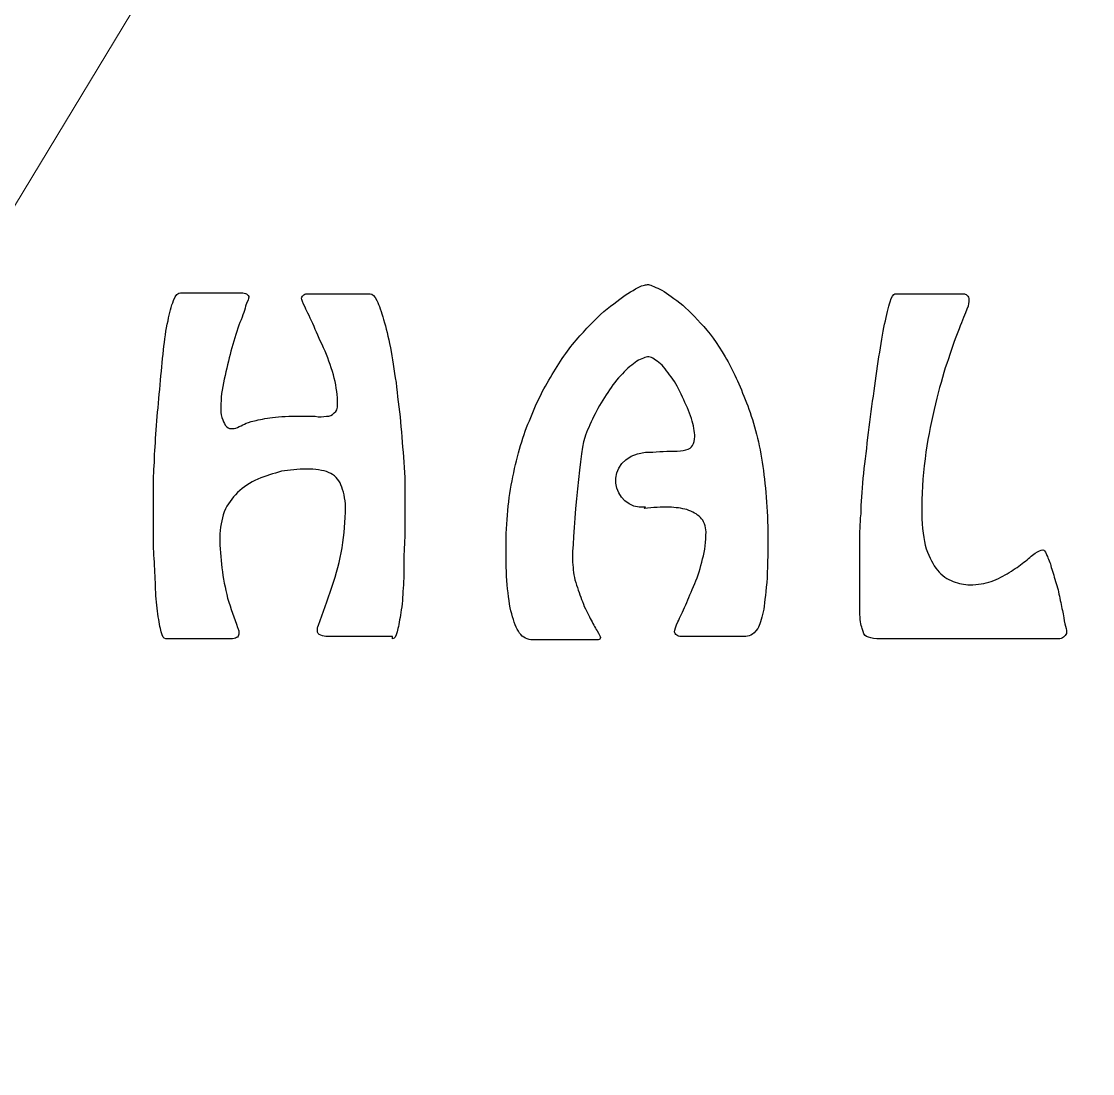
# Model space of a CAD drawing. Header units: centimetres. Extents: x -13.7 to 12.4, y -11.7 to 14.3.
# Drawn here: x 4.078 to 6.5, y -7.775 to -5.396 of the extents above; entities that cross this region are included whole.
import ezdxf

# ---------------------------------------------------------------- set-up
doc = ezdxf.new("R2010")
doc.units = ezdxf.units.CM
doc.header["$MEASUREMENT"] = 0
doc.layers.add('Layer 1', color=7, linetype='Continuous')

msp = doc.modelspace()

# ---------------------------------------------------------------- linework, layer by layer
at = {"layer": 'Layer 1', "color": 250, "lineweight": 18}
msp.add_open_spline([(11.97356, -11.70686), (11.97356, -11.70686), (11.97356, -10.05078), (11.97356, -10.05078), (11.97356, -10.05078), (11.97356, -10.05078), (11.76528, -10.05078), (11.76528, -10.05078), (11.76528, -10.05078), (11.76528, -10.05078), (11.89228, -8.19404), (11.89228, -8.19404), (11.89228, -8.19404), (11.89228, -8.19404), (11.74242, -8.19404), (11.74242, -8.19404), (11.74242, -8.19404), (11.78814, -8.16102), (11.81862, -8.1026), (11.81862, -8.0391), (11.81862, -8.0391), (11.81862, -7.9756), (11.79068, -7.92226), (11.7475, -7.8867), (11.7475, -7.8867), (11.7475, -7.8867), (12.23772, -7.89178), (12.23772, -7.89178), (12.23772, -7.89178), (12.23772, -7.89178), (12.41298, -7.15772), (12.41298, -7.15772), (12.41298, -7.15772), (12.41298, -7.15772), (12.39774, -6.51764), (12.39774, -6.51764), (12.39774, -6.51764), (12.39774, -6.51764), (10.83818, -4.63042), (10.83818, -4.63042), (10.83818, -4.63042), (10.83818, -4.63042), (10.83818, -2.90576), (10.83818, -2.90576), (10.83818, -2.90576), (10.83818, -2.90576), (11.38174, -2.90576), (11.38174, -2.90576), (11.38174, -2.90576), (11.38174, -2.90576), (10.41908, -0.25908), (10.41908, -0.25908), (10.41908, -0.25908), (10.41908, -0.08382), (10.41908, 0.09144), (10.41908, 0.26416), (10.41908, 0.26416), (10.41908, 0.38608), (10.33018, 0.48514), (10.22096, 0.48514), (10.22096, 0.48514), (10.13968, 0.48514), (10.06856, 0.42926), (10.03808, 0.35052), (10.03808, 0.35052), (10.0076, 0.42926), (9.93648, 0.48514), (9.8552, 0.48514), (9.8552, 0.48514), (9.77138, 0.48514), (9.70026, 0.42926), (9.67232, 0.34798), (9.67232, 0.34798), (9.64184, 0.42926), (9.57072, 0.48514), (9.48944, 0.48514), (9.48944, 0.48514), (9.40816, 0.48514), (9.33704, 0.42926), (9.30656, 0.35052), (9.30656, 0.35052), (9.27608, 0.42926), (9.20496, 0.48514), (9.12368, 0.48514), (9.12368, 0.48514), (9.0424, 0.48514), (8.97128, 0.42926), (8.9408, 0.35052), (8.9408, 0.35052), (8.91032, 0.42926), (8.8392, 0.48514), (8.75792, 0.48514), (8.75792, 0.48514), (8.6741, 0.48514), (8.60298, 0.42926), (8.57504, 0.34798), (8.57504, 0.34798), (8.54456, 0.42926), (8.47344, 0.48514), (8.39216, 0.48514), (8.39216, 0.48514), (8.31088, 0.48514), (8.23976, 0.42926), (8.20928, 0.35052), (8.20928, 0.35052), (8.1788, 0.42926), (8.10768, 0.48514), (8.0264, 0.48514), (8.0264, 0.48514), (7.94512, 0.48514), (7.874, 0.42926), (7.84352, 0.35052), (7.84352, 0.35052), (7.81304, 0.42926), (7.74192, 0.48514), (7.66064, 0.48514), (7.66064, 0.48514), (7.57682, 0.48514), (7.5057, 0.42926), (7.47776, 0.34798), (7.47776, 0.34798), (7.44728, 0.42926), (7.37616, 0.48514), (7.29488, 0.48514), (7.29488, 0.48514), (7.2136, 0.48514), (7.14248, 0.42926), (7.112, 0.35052), (7.112, 0.35052), (7.08152, 0.42926), (7.0104, 0.48514), (6.92912, 0.48514), (6.92912, 0.48514), (6.84784, 0.48514), (6.77672, 0.42926), (6.74624, 0.35052), (6.74624, 0.35052), (6.71576, 0.42926), (6.64464, 0.48514), (6.56336, 0.48514), (6.56336, 0.48514), (6.47954, 0.48514), (6.40842, 0.42926), (6.38048, 0.34798), (6.38048, 0.34798), (6.35, 0.42926), (6.27888, 0.48514), (6.1976, 0.48514), (6.1976, 0.48514), (6.11632, 0.48514), (6.0452, 0.42926), (6.01472, 0.35052), (6.01472, 0.35052), (5.98424, 0.42926), (5.91312, 0.48514), (5.83184, 0.48514), (5.83184, 0.48514), (5.75056, 0.48514), (5.67944, 0.42926), (5.64896, 0.35052), (5.64896, 0.35052), (5.61848, 0.42926), (5.54736, 0.48514), (5.46608, 0.48514), (5.46608, 0.48514), (5.35686, 0.48514), (5.26796, 0.38608), (5.26796, 0.26416), (5.26796, 0.26416), (5.26796, 0.0889), (5.27304, -0.08382), (5.27304, -0.25908), (5.27304, -0.25908), (5.27304, -0.25908), (4.18592, -2.90576), (4.18592, -2.90576), (4.18592, -2.90576), (4.18592, -2.90576), (4.77774, -2.90576), (4.77774, -2.90576), (4.77774, -2.90576), (4.77774, -2.90576), (4.77774, -4.63042), (4.77774, -4.63042), (4.77774, -4.63042), (4.77774, -4.63042), (3.66776, -6.4643), (3.66776, -6.4643), (3.66776, -6.4643), (3.66776, -6.4643), (1.63322, -4.42214), (1.63322, -4.42214), (1.63322, -4.42214), (1.63322, -4.42214), (1.63322, -1.4605), (1.63322, -1.4605), (1.63322, -1.4605), (1.63322, -1.4605), (1.91516, -1.45796), (1.91516, -1.45796), (1.91516, -1.45796), (1.91516, -1.45796), (-0.65532, 0.91694), (-0.65532, 0.91694), (-0.65532, 0.91694), (-0.65532, 0.91694), (-3.2512, -1.48844), (-3.2512, -1.48844), (-3.2512, -1.48844), (-3.2512, -1.48844), (-2.96926, -1.4859), (-2.96926, -1.4859), (-2.96926, -1.4859), (-2.96926, -1.4859), (-2.98704, -4.42214), (-2.98704, -4.42214), (-2.98704, -4.42214), (-2.98704, -4.42214), (-5.00126, -6.4643), (-5.00126, -6.4643), (-5.00126, -6.4643), (-5.00126, -6.4643), (-5.24002, -3.53314), (-5.24002, -3.53314), (-5.24002, -3.53314), (-5.24002, -3.53314), (-6.21538, -2.4892), (-6.21538, -2.4892), (-6.21538, -2.4892), (-6.21538, -2.4892), (-6.21538, -1.16078), (-6.21538, -1.16078), (-6.21538, -1.16078), (-6.21538, -1.16078), (-6.08076, -1.16078), (-6.08076, -1.16078), (-6.08076, -1.16078), (-6.08076, -1.16078), (-6.08076, -0.74676), (-6.08076, -0.74676), (-6.08076, -0.74676), (-6.08076, -0.74676), (-6.21538, -0.74676), (-6.21538, -0.74676), (-6.21538, -0.74676), (-6.21538, -0.74676), (-6.21538, -0.51816), (-6.21538, -0.51816), (-6.21538, -0.51816), (-6.21538, -0.51816), (-7.39394, -0.51816), (-7.39394, -0.51816), (-7.39394, -0.51816), (-7.39394, -0.51816), (-7.39394, -0.74676), (-7.39394, -0.74676), (-7.39394, -0.74676), (-7.39394, -0.74676), (-7.56666, -0.74676), (-7.56666, -0.74676), (-7.56666, -0.74676), (-7.56666, -0.74676), (-7.56666, -1.04394), (-7.56666, -1.04394), (-7.56666, -1.04394), (-7.56666, -1.04394), (-8.51662, -0.02794), (-8.51662, -0.02794), (-8.51662, -0.02794), (-8.51662, -0.02794), (-8.509, 0.57912), (-8.509, 0.57912), (-8.509, 0.57912), (-8.509, 0.57912), (-10.26668, 0.57912), (-10.26668, 0.57912), (-10.26668, 0.57912), (-10.26668, 0.57912), (-10.2616, -0.0254), (-10.2616, -0.0254), (-10.2616, -0.0254), (-10.2616, -0.0254), (-13.50264, -3.58902), (-13.50264, -3.58902), (-13.50264, -3.58902), (-13.50264, -3.58902), (-13.72108, -6.97484), (-13.72108, -6.97484), (-13.72108, -6.97484), (-13.72108, -6.97484), (-13.53312, -11.69924), (-13.53312, -11.69924), (-13.53312, -11.69924), (-5.02666, -11.69924), (3.46202, -11.7094), (11.96594, -11.7094), (11.96594, -11.7094), (11.96594, -11.7094), (11.97356, -11.70686), (11.97356, -11.70686)], degree=3, knots=[0, 0, 0, 0, 0.0131579, 0.0131579, 0.0131579, 0.0131579, 0.0263158, 0.0263158, 0.0263158, 0.0263158, 0.0394737, 0.0394737, 0.0394737, 0.0394737, 0.0526316, 0.0526316, 0.0526316, 0.0526316, 0.0657895, 0.0657895, 0.0657895, 0.0657895, 0.0789474, 0.0789474, 0.0789474, 0.0789474, 0.0921053, 0.0921053, 0.0921053, 0.0921053, 0.1052632, 0.1052632, 0.1052632, 0.1052632, 0.1184211, 0.1184211, 0.1184211, 0.1184211, 0.1315789, 0.1315789, 0.1315789, 0.1315789, 0.1447368, 0.1447368, 0.1447368, 0.1447368, 0.1578947, 0.1578947, 0.1578947, 0.1578947, 0.1710526, 0.1710526, 0.1710526, 0.1710526, 0.1842105, 0.1842105, 0.1842105, 0.1842105, 0.1973684, 0.1973684, 0.1973684, 0.1973684, 0.2105263, 0.2105263, 0.2105263, 0.2105263, 0.2236842, 0.2236842, 0.2236842, 0.2236842, 0.2368421, 0.2368421, 0.2368421, 0.2368421, 0.25, 0.25, 0.25, 0.25, 0.2631579, 0.2631579, 0.2631579, 0.2631579, 0.2763158, 0.2763158, 0.2763158, 0.2763158, 0.2894737, 0.2894737, 0.2894737, 0.2894737, 0.3026316, 0.3026316, 0.3026316, 0.3026316, 0.3157895, 0.3157895, 0.3157895, 0.3157895, 0.3289474, 0.3289474, 0.3289474, 0.3289474, 0.3421053, 0.3421053, 0.3421053, 0.3421053, 0.3552632, 0.3552632, 0.3552632, 0.3552632, 0.3684211, 0.3684211, 0.3684211, 0.3684211, 0.3815789, 0.3815789, 0.3815789, 0.3815789, 0.3947368, 0.3947368, 0.3947368, 0.3947368, 0.4078947, 0.4078947, 0.4078947, 0.4078947, 0.4210526, 0.4210526, 0.4210526, 0.4210526, 0.4342105, 0.4342105, 0.4342105, 0.4342105, 0.4473684, 0.4473684, 0.4473684, 0.4473684, 0.4605263, 0.4605263, 0.4605263, 0.4605263, 0.4736842, 0.4736842, 0.4736842, 0.4736842, 0.4868421, 0.4868421, 0.4868421, 0.4868421, 0.5, 0.5, 0.5, 0.5, 0.5131579, 0.5131579, 0.5131579, 0.5131579, 0.5263158, 0.5263158, 0.5263158, 0.5263158, 0.5394737, 0.5394737, 0.5394737, 0.5394737, 0.5526316, 0.5526316, 0.5526316, 0.5526316, 0.5657895, 0.5657895, 0.5657895, 0.5657895, 0.5789474, 0.5789474, 0.5789474, 0.5789474, 0.5921053, 0.5921053, 0.5921053, 0.5921053, 0.6052632, 0.6052632, 0.6052632, 0.6052632, 0.6184211, 0.6184211, 0.6184211, 0.6184211, 0.6315789, 0.6315789, 0.6315789, 0.6315789, 0.6447368, 0.6447368, 0.6447368, 0.6447368, 0.6578947, 0.6578947, 0.6578947, 0.6578947, 0.6710526, 0.6710526, 0.6710526, 0.6710526, 0.6842105, 0.6842105, 0.6842105, 0.6842105, 0.6973684, 0.6973684, 0.6973684, 0.6973684, 0.7105263, 0.7105263, 0.7105263, 0.7105263, 0.7236842, 0.7236842, 0.7236842, 0.7236842, 0.7368421, 0.7368421, 0.7368421, 0.7368421, 0.75, 0.75, 0.75, 0.75, 0.7631579, 0.7631579, 0.7631579, 0.7631579, 0.7763158, 0.7763158, 0.7763158, 0.7763158, 0.7894737, 0.7894737, 0.7894737, 0.7894737, 0.8026316, 0.8026316, 0.8026316, 0.8026316, 0.8157895, 0.8157895, 0.8157895, 0.8157895, 0.8289474, 0.8289474, 0.8289474, 0.8289474, 0.8421053, 0.8421053, 0.8421053, 0.8421053, 0.8552632, 0.8552632, 0.8552632, 0.8552632, 0.8684211, 0.8684211, 0.8684211, 0.8684211, 0.8815789, 0.8815789, 0.8815789, 0.8815789, 0.8947368, 0.8947368, 0.8947368, 0.8947368, 0.9078947, 0.9078947, 0.9078947, 0.9078947, 0.9210526, 0.9210526, 0.9210526, 0.9210526, 0.9342105, 0.9342105, 0.9342105, 0.9342105, 0.9473684, 0.9473684, 0.9473684, 0.9473684, 0.9605263, 0.9605263, 0.9605263, 0.9605263, 0.9736842, 0.9736842, 0.9736842, 0.9736842, 1, 1, 1, 1], dxfattribs=at)
at = {"layer": 'Layer 1', "color": 7}
for points, knots in [([(5.4864, -6.49732), (5.50672, -6.49478), (5.5245, -6.49478), (5.54228, -6.49478), (5.54228, -6.49478), (5.55752, -6.49478), (5.57022, -6.49732), (5.58292, -6.49986), (5.58292, -6.49986), (5.59562, -6.50494), (5.60578, -6.51002), (5.6134, -6.51764), (5.6134, -6.51764), (5.62102, -6.52526), (5.6261, -6.53796), (5.6261, -6.55066), (5.6261, -6.55066), (5.6261, -6.57098), (5.62356, -6.59384), (5.61848, -6.61162), (5.61848, -6.61162), (5.6134, -6.63194), (5.60832, -6.64972), (5.6007, -6.6675), (5.6007, -6.6675), (5.59308, -6.68528), (5.58546, -6.70052), (5.58038, -6.71576), (5.58038, -6.71576), (5.57276, -6.731), (5.56768, -6.7437), (5.5626, -6.75386), (5.5626, -6.75386), (5.55752, -6.76402), (5.55498, -6.77164), (5.55498, -6.77672), (5.55498, -6.77672), (5.55498, -6.77926), (5.55752, -6.7818), (5.56006, -6.78434), (5.56006, -6.78434), (5.5626, -6.78688), (5.56514, -6.78688), (5.57022, -6.78688), (5.57022, -6.78688), (5.5753, -6.78688), (5.57784, -6.78688), (5.58292, -6.78688), (5.58292, -6.78688), (5.58546, -6.78688), (5.59054, -6.78688), (5.59308, -6.78688), (5.59308, -6.78688), (5.59308, -6.78688), (5.69722, -6.78688), (5.69722, -6.78688), (5.69722, -6.78688), (5.7023, -6.78688), (5.70738, -6.78688), (5.71246, -6.78688), (5.71246, -6.78688), (5.71754, -6.78688), (5.72262, -6.78688), (5.7277, -6.78434), (5.7277, -6.78434), (5.73278, -6.7818), (5.73786, -6.77672), (5.74294, -6.7691), (5.74294, -6.7691), (5.74802, -6.76148), (5.75056, -6.74878), (5.75564, -6.731), (5.75564, -6.731), (5.75818, -6.71576), (5.76072, -6.6929), (5.76326, -6.66496), (5.76326, -6.66496), (5.7658, -6.63702), (5.7658, -6.60146), (5.7658, -6.56082), (5.7658, -6.56082), (5.7658, -6.49986), (5.76072, -6.44144), (5.7531, -6.39318), (5.7531, -6.39318), (5.74548, -6.34238), (5.73278, -6.29666), (5.71754, -6.25856), (5.71754, -6.25856), (5.7023, -6.21792), (5.68706, -6.1849), (5.66928, -6.15442), (5.66928, -6.15442), (5.6515, -6.12394), (5.63372, -6.09854), (5.6134, -6.07822), (5.6134, -6.07822), (5.59562, -6.0579), (5.57784, -6.04012), (5.56006, -6.02742), (5.56006, -6.02742), (5.54228, -6.01472), (5.52958, -6.00456), (5.51688, -5.99948), (5.51688, -5.99948), (5.50418, -5.9944), (5.49656, -5.98932), (5.49148, -5.99186), (5.49148, -5.99186), (5.4864, -5.99186), (5.47624, -5.9944), (5.461, -6.00456), (5.461, -6.00456), (5.44576, -6.01218), (5.43052, -6.02488), (5.4102, -6.04012), (5.4102, -6.04012), (5.38988, -6.05536), (5.36956, -6.07568), (5.34924, -6.09854), (5.34924, -6.09854), (5.32638, -6.1214), (5.30606, -6.14934), (5.28574, -6.18236), (5.28574, -6.18236), (5.26542, -6.21538), (5.2451, -6.25094), (5.22986, -6.29158), (5.22986, -6.29158), (5.21208, -6.33222), (5.19938, -6.3754), (5.18922, -6.4262), (5.18922, -6.4262), (5.17906, -6.47446), (5.17398, -6.5278), (5.17398, -6.58622), (5.17398, -6.58622), (5.17398, -6.6167), (5.17398, -6.64464), (5.17652, -6.67004), (5.17652, -6.67004), (5.17906, -6.69544), (5.1816, -6.7183), (5.18668, -6.73608), (5.18668, -6.73608), (5.19176, -6.75386), (5.19684, -6.7691), (5.20446, -6.77926), (5.20446, -6.77926), (5.21208, -6.78942), (5.22224, -6.7945), (5.23494, -6.7945), (5.23494, -6.7945), (5.23494, -6.7945), (5.36956, -6.7945), (5.36956, -6.7945), (5.36956, -6.7945), (5.37464, -6.7945), (5.37972, -6.7945), (5.38226, -6.7945), (5.38226, -6.7945), (5.3848, -6.7945), (5.38734, -6.79196), (5.38734, -6.78942), (5.38734, -6.78942), (5.38734, -6.78688), (5.3848, -6.7818), (5.37972, -6.77418), (5.37972, -6.77418), (5.37464, -6.76656), (5.36956, -6.7564), (5.36448, -6.74624), (5.36448, -6.74624), (5.3594, -6.73608), (5.35178, -6.72338), (5.3467, -6.70814), (5.3467, -6.70814), (5.34162, -6.69544), (5.33654, -6.6802), (5.33146, -6.66496), (5.33146, -6.66496), (5.32638, -6.64972), (5.32638, -6.63448), (5.32384, -6.61924), (5.32384, -6.61924), (5.32384, -6.57098), (5.33908, -6.37794), (5.35178, -6.3373), (5.35178, -6.3373), (5.35686, -6.32206), (5.36448, -6.30682), (5.3721, -6.28904), (5.3721, -6.28904), (5.37972, -6.2738), (5.38988, -6.25602), (5.40004, -6.24078), (5.40004, -6.24078), (5.4102, -6.22554), (5.42036, -6.2103), (5.43306, -6.1976), (5.43306, -6.1976), (5.44322, -6.1849), (5.45592, -6.17474), (5.46608, -6.16712), (5.46608, -6.16712), (5.47624, -6.1595), (5.4864, -6.15696), (5.49402, -6.15442), (5.49402, -6.15442), (5.50164, -6.15442), (5.50926, -6.1595), (5.51942, -6.16712), (5.51942, -6.16712), (5.52958, -6.17474), (5.5372, -6.18744), (5.54736, -6.20014), (5.54736, -6.20014), (5.55752, -6.21284), (5.56514, -6.22808), (5.57276, -6.24586), (5.57276, -6.24586), (5.58038, -6.2611), (5.588, -6.27888), (5.59308, -6.29412), (5.59308, -6.29412), (5.59816, -6.30936), (5.6007, -6.3246), (5.6007, -6.33476), (5.6007, -6.33476), (5.6007, -6.34238), (5.59816, -6.35), (5.59562, -6.35508), (5.59562, -6.35508), (5.59308, -6.36016), (5.588, -6.3627), (5.58038, -6.36524), (5.58038, -6.36524), (5.57276, -6.36778), (5.56514, -6.36778), (5.55244, -6.36778), (5.55244, -6.36778), (5.53212, -6.36778), (5.5118, -6.37032), (5.48894, -6.37032), (5.48894, -6.37032), (5.38734, -6.38302), (5.41274, -6.5024), (5.48894, -6.49478), (5.48894, -6.49478), (5.48894, -6.49478), (5.4864, -6.49732), (5.4864, -6.49732)], [0, 0, 0, 0, 0.015625, 0.015625, 0.015625, 0.015625, 0.03125, 0.03125, 0.03125, 0.03125, 0.046875, 0.046875, 0.046875, 0.046875, 0.0625, 0.0625, 0.0625, 0.0625, 0.078125, 0.078125, 0.078125, 0.078125, 0.09375, 0.09375, 0.09375, 0.09375, 0.109375, 0.109375, 0.109375, 0.109375, 0.125, 0.125, 0.125, 0.125, 0.140625, 0.140625, 0.140625, 0.140625, 0.15625, 0.15625, 0.15625, 0.15625, 0.171875, 0.171875, 0.171875, 0.171875, 0.1875, 0.1875, 0.1875, 0.1875, 0.203125, 0.203125, 0.203125, 0.203125, 0.21875, 0.21875, 0.21875, 0.21875, 0.234375, 0.234375, 0.234375, 0.234375, 0.25, 0.25, 0.25, 0.25, 0.265625, 0.265625, 0.265625, 0.265625, 0.28125, 0.28125, 0.28125, 0.28125, 0.296875, 0.296875, 0.296875, 0.296875, 0.3125, 0.3125, 0.3125, 0.3125, 0.328125, 0.328125, 0.328125, 0.328125, 0.34375, 0.34375, 0.34375, 0.34375, 0.359375, 0.359375, 0.359375, 0.359375, 0.375, 0.375, 0.375, 0.375, 0.390625, 0.390625, 0.390625, 0.390625, 0.40625, 0.40625, 0.40625, 0.40625, 0.421875, 0.421875, 0.421875, 0.421875, 0.4375, 0.4375, 0.4375, 0.4375, 0.453125, 0.453125, 0.453125, 0.453125, 0.46875, 0.46875, 0.46875, 0.46875, 0.484375, 0.484375, 0.484375, 0.484375, 0.5, 0.5, 0.5, 0.5, 0.515625, 0.515625, 0.515625, 0.515625, 0.53125, 0.53125, 0.53125, 0.53125, 0.546875, 0.546875, 0.546875, 0.546875, 0.5625, 0.5625, 0.5625, 0.5625, 0.578125, 0.578125, 0.578125, 0.578125, 0.59375, 0.59375, 0.59375, 0.59375, 0.609375, 0.609375, 0.609375, 0.609375, 0.625, 0.625, 0.625, 0.625, 0.640625, 0.640625, 0.640625, 0.640625, 0.65625, 0.65625, 0.65625, 0.65625, 0.671875, 0.671875, 0.671875, 0.671875, 0.6875, 0.6875, 0.6875, 0.6875, 0.703125, 0.703125, 0.703125, 0.703125, 0.71875, 0.71875, 0.71875, 0.71875, 0.734375, 0.734375, 0.734375, 0.734375, 0.75, 0.75, 0.75, 0.75, 0.765625, 0.765625, 0.765625, 0.765625, 0.78125, 0.78125, 0.78125, 0.78125, 0.796875, 0.796875, 0.796875, 0.796875, 0.8125, 0.8125, 0.8125, 0.8125, 0.828125, 0.828125, 0.828125, 0.828125, 0.84375, 0.84375, 0.84375, 0.84375, 0.859375, 0.859375, 0.859375, 0.859375, 0.875, 0.875, 0.875, 0.875, 0.890625, 0.890625, 0.890625, 0.890625, 0.90625, 0.90625, 0.90625, 0.90625, 0.921875, 0.921875, 0.921875, 0.921875, 0.9375, 0.9375, 0.9375, 0.9375, 0.953125, 0.953125, 0.953125, 0.953125, 0.96875, 0.96875, 0.96875, 0.96875, 1, 1, 1, 1]), ([(4.91744, -6.79196), (4.92252, -6.79196), (4.92506, -6.78688), (4.9276, -6.77672), (4.9276, -6.77672), (4.93014, -6.76656), (4.93268, -6.75386), (4.93522, -6.73862), (4.93522, -6.73862), (4.93776, -6.72338), (4.9403, -6.70306), (4.9403, -6.68528), (4.9403, -6.68528), (4.94284, -6.66496), (4.94284, -6.64464), (4.94284, -6.62432), (4.94284, -6.62432), (4.94284, -6.604), (4.94284, -6.58368), (4.94538, -6.56336), (4.94538, -6.56336), (4.94538, -6.54304), (4.94538, -6.5278), (4.94538, -6.51256), (4.94538, -6.51256), (4.94538, -6.49732), (4.94538, -6.48716), (4.94538, -6.48208), (4.94538, -6.48208), (4.94538, -6.45414), (4.94538, -6.42366), (4.94284, -6.39318), (4.94284, -6.39318), (4.9403, -6.3627), (4.93776, -6.33222), (4.93522, -6.30174), (4.93522, -6.30174), (4.93268, -6.27126), (4.9276, -6.24078), (4.92506, -6.21284), (4.92506, -6.21284), (4.91998, -6.1849), (4.91744, -6.15696), (4.91236, -6.1341), (4.91236, -6.1341), (4.90728, -6.1087), (4.9022, -6.08838), (4.89712, -6.0706), (4.89712, -6.0706), (4.89204, -6.05282), (4.88696, -6.03758), (4.88188, -6.02742), (4.88188, -6.02742), (4.8768, -6.01726), (4.87172, -6.01218), (4.86664, -6.01218), (4.86664, -6.01218), (4.86664, -6.01218), (4.74472, -6.01218), (4.74472, -6.01218), (4.74472, -6.01218), (4.74218, -6.01218), (4.73964, -6.01218), (4.7371, -6.01218), (4.7371, -6.01218), (4.73456, -6.01218), (4.72948, -6.01218), (4.72694, -6.01218), (4.72694, -6.01218), (4.72186, -6.01218), (4.71932, -6.01218), (4.71678, -6.01472), (4.71678, -6.01472), (4.71424, -6.01726), (4.7117, -6.01726), (4.7117, -6.02234), (4.7117, -6.02234), (4.7117, -6.02488), (4.71424, -6.0325), (4.71932, -6.04266), (4.71932, -6.04266), (4.7244, -6.05282), (4.73202, -6.06806), (4.73964, -6.08584), (4.73964, -6.08584), (4.74726, -6.10362), (4.75488, -6.1214), (4.76504, -6.14172), (4.76504, -6.14172), (4.77266, -6.16204), (4.78028, -6.18236), (4.78536, -6.20268), (4.78536, -6.20268), (4.79044, -6.223), (4.79298, -6.24332), (4.79298, -6.2611), (4.79298, -6.2611), (4.79298, -6.27126), (4.79044, -6.27888), (4.78536, -6.28142), (4.78536, -6.28142), (4.78028, -6.2865), (4.7752, -6.28904), (4.76758, -6.28904), (4.76758, -6.28904), (4.75996, -6.28904), (4.75234, -6.29158), (4.74218, -6.28904), (4.74218, -6.28904), (4.73202, -6.28904), (4.72186, -6.28904), (4.70916, -6.28904), (4.70916, -6.28904), (4.68376, -6.28904), (4.66344, -6.28904), (4.64566, -6.29158), (4.64566, -6.29158), (4.63042, -6.29412), (4.61518, -6.29666), (4.60502, -6.2992), (4.60502, -6.2992), (4.59486, -6.30174), (4.58724, -6.30428), (4.58216, -6.30682), (4.58216, -6.30682), (4.57708, -6.30936), (4.572, -6.3119), (4.56692, -6.31444), (4.56692, -6.31444), (4.56184, -6.31698), (4.55676, -6.31698), (4.55168, -6.31698), (4.55168, -6.31698), (4.5466, -6.31698), (4.54406, -6.31444), (4.53898, -6.30936), (4.53898, -6.30936), (4.53644, -6.30428), (4.5339, -6.2992), (4.53136, -6.29158), (4.53136, -6.29158), (4.52882, -6.28396), (4.52882, -6.27634), (4.52882, -6.26872), (4.52882, -6.26872), (4.52882, -6.2484), (4.53136, -6.22808), (4.53644, -6.20522), (4.53644, -6.20522), (4.54152, -6.18236), (4.5466, -6.16204), (4.55168, -6.14172), (4.55168, -6.14172), (4.55676, -6.1214), (4.56438, -6.10108), (4.56946, -6.0833), (4.56946, -6.0833), (4.57708, -6.06552), (4.58216, -6.05282), (4.5847, -6.04012), (4.5847, -6.04012), (4.58978, -6.02742), (4.59232, -6.02234), (4.59232, -6.0198), (4.59232, -6.0198), (4.59232, -6.01726), (4.58978, -6.01472), (4.58724, -6.01218), (4.58724, -6.01218), (4.5847, -6.01218), (4.57962, -6.00964), (4.57454, -6.00964), (4.57454, -6.00964), (4.56946, -6.00964), (4.56692, -6.00964), (4.56438, -6.00964), (4.56438, -6.00964), (4.56438, -6.00964), (4.43738, -6.00964), (4.43738, -6.00964), (4.43738, -6.00964), (4.4323, -6.00964), (4.42722, -6.01472), (4.42214, -6.02742), (4.42214, -6.02742), (4.41706, -6.04012), (4.41198, -6.05536), (4.40944, -6.07314), (4.40944, -6.07314), (4.40436, -6.09346), (4.40182, -6.11632), (4.39928, -6.13918), (4.39928, -6.13918), (4.39674, -6.16458), (4.3942, -6.18998), (4.39166, -6.21792), (4.39166, -6.21792), (4.38912, -6.24586), (4.38658, -6.2738), (4.38404, -6.2992), (4.38404, -6.2992), (4.3815, -6.32714), (4.3815, -6.35254), (4.37896, -6.3754), (4.37896, -6.3754), (4.37896, -6.39826), (4.37642, -6.42112), (4.37642, -6.4389), (4.37642, -6.4389), (4.37642, -6.45668), (4.37642, -6.46938), (4.37642, -6.47954), (4.37642, -6.47954), (4.37642, -6.48462), (4.37642, -6.49478), (4.37642, -6.51002), (4.37642, -6.51002), (4.37642, -6.52272), (4.37642, -6.5405), (4.37642, -6.55828), (4.37642, -6.55828), (4.37642, -6.5786), (4.37642, -6.59638), (4.37896, -6.61924), (4.37896, -6.61924), (4.37896, -6.63956), (4.3815, -6.65988), (4.3815, -6.6802), (4.3815, -6.6802), (4.3815, -6.70052), (4.38404, -6.7183), (4.38658, -6.73608), (4.38658, -6.73608), (4.38912, -6.75386), (4.39166, -6.76656), (4.3942, -6.77672), (4.3942, -6.77672), (4.39674, -6.78688), (4.39928, -6.79196), (4.40436, -6.79196), (4.40436, -6.79196), (4.40436, -6.79196), (4.54152, -6.79196), (4.54152, -6.79196), (4.54152, -6.79196), (4.54406, -6.79196), (4.54914, -6.79196), (4.55168, -6.79196), (4.55168, -6.79196), (4.55676, -6.79196), (4.56184, -6.79196), (4.56438, -6.78942), (4.56438, -6.78942), (4.56692, -6.78942), (4.56946, -6.78434), (4.56946, -6.7818), (4.56946, -6.7818), (4.56946, -6.77926), (4.56946, -6.77672), (4.56946, -6.77418), (4.56946, -6.77418), (4.56946, -6.77164), (4.56692, -6.7691), (4.56692, -6.76656), (4.56692, -6.76656), (4.5593, -6.74624), (4.55168, -6.72338), (4.54406, -6.70052), (4.54406, -6.70052), (4.53898, -6.67766), (4.5339, -6.6548), (4.53136, -6.63194), (4.53136, -6.63194), (4.52882, -6.60908), (4.52628, -6.58622), (4.52628, -6.56336), (4.52628, -6.56336), (4.52628, -6.5405), (4.53136, -6.52272), (4.53644, -6.50494), (4.53644, -6.50494), (4.54406, -6.48716), (4.55422, -6.47446), (4.56692, -6.46176), (4.56692, -6.46176), (4.57962, -6.44906), (4.59486, -6.4389), (4.61264, -6.43128), (4.61264, -6.43128), (4.63042, -6.42366), (4.6482, -6.41858), (4.66598, -6.4135), (4.66598, -6.4135), (4.68376, -6.41096), (4.70408, -6.40842), (4.72186, -6.40842), (4.72186, -6.40842), (4.74218, -6.40842), (4.75996, -6.41096), (4.77266, -6.41604), (4.77266, -6.41604), (4.78536, -6.42112), (4.79552, -6.43128), (4.8006, -6.44398), (4.8006, -6.44398), (4.80568, -6.45668), (4.81076, -6.47446), (4.81076, -6.49478), (4.81076, -6.49478), (4.81076, -6.52526), (4.80822, -6.55574), (4.80314, -6.58622), (4.80314, -6.58622), (4.79806, -6.6167), (4.79044, -6.64464), (4.78028, -6.67512), (4.78028, -6.67512), (4.77012, -6.7056), (4.75996, -6.73354), (4.7498, -6.76148), (4.7498, -6.76148), (4.7498, -6.76402), (4.74726, -6.76656), (4.74726, -6.76656), (4.74726, -6.76656), (4.74726, -6.7691), (4.74726, -6.77164), (4.74726, -6.77418), (4.74726, -6.77418), (4.74726, -6.77926), (4.7498, -6.7818), (4.75488, -6.78434), (4.75488, -6.78434), (4.75996, -6.78688), (4.76504, -6.78688), (4.77012, -6.78688), (4.77012, -6.78688), (4.7752, -6.78688), (4.78028, -6.78688), (4.78282, -6.78688), (4.78282, -6.78688), (4.78282, -6.78688), (4.91744, -6.78688), (4.91744, -6.78688), (4.91744, -6.78688), (4.91744, -6.78688), (4.91744, -6.79196), (4.91744, -6.79196)], [0, 0, 0, 0, 0.0113636, 0.0113636, 0.0113636, 0.0113636, 0.0227273, 0.0227273, 0.0227273, 0.0227273, 0.0340909, 0.0340909, 0.0340909, 0.0340909, 0.0454545, 0.0454545, 0.0454545, 0.0454545, 0.0568182, 0.0568182, 0.0568182, 0.0568182, 0.0681818, 0.0681818, 0.0681818, 0.0681818, 0.0795455, 0.0795455, 0.0795455, 0.0795455, 0.0909091, 0.0909091, 0.0909091, 0.0909091, 0.1022727, 0.1022727, 0.1022727, 0.1022727, 0.1136364, 0.1136364, 0.1136364, 0.1136364, 0.125, 0.125, 0.125, 0.125, 0.1363636, 0.1363636, 0.1363636, 0.1363636, 0.1477273, 0.1477273, 0.1477273, 0.1477273, 0.1590909, 0.1590909, 0.1590909, 0.1590909, 0.1704545, 0.1704545, 0.1704545, 0.1704545, 0.1818182, 0.1818182, 0.1818182, 0.1818182, 0.1931818, 0.1931818, 0.1931818, 0.1931818, 0.2045455, 0.2045455, 0.2045455, 0.2045455, 0.2159091, 0.2159091, 0.2159091, 0.2159091, 0.2272727, 0.2272727, 0.2272727, 0.2272727, 0.2386364, 0.2386364, 0.2386364, 0.2386364, 0.25, 0.25, 0.25, 0.25, 0.2613636, 0.2613636, 0.2613636, 0.2613636, 0.2727273, 0.2727273, 0.2727273, 0.2727273, 0.2840909, 0.2840909, 0.2840909, 0.2840909, 0.2954545, 0.2954545, 0.2954545, 0.2954545, 0.3068182, 0.3068182, 0.3068182, 0.3068182, 0.3181818, 0.3181818, 0.3181818, 0.3181818, 0.3295455, 0.3295455, 0.3295455, 0.3295455, 0.3409091, 0.3409091, 0.3409091, 0.3409091, 0.3522727, 0.3522727, 0.3522727, 0.3522727, 0.3636364, 0.3636364, 0.3636364, 0.3636364, 0.375, 0.375, 0.375, 0.375, 0.3863636, 0.3863636, 0.3863636, 0.3863636, 0.3977273, 0.3977273, 0.3977273, 0.3977273, 0.4090909, 0.4090909, 0.4090909, 0.4090909, 0.4204545, 0.4204545, 0.4204545, 0.4204545, 0.4318182, 0.4318182, 0.4318182, 0.4318182, 0.4431818, 0.4431818, 0.4431818, 0.4431818, 0.4545455, 0.4545455, 0.4545455, 0.4545455, 0.4659091, 0.4659091, 0.4659091, 0.4659091, 0.4772727, 0.4772727, 0.4772727, 0.4772727, 0.4886364, 0.4886364, 0.4886364, 0.4886364, 0.5, 0.5, 0.5, 0.5, 0.5113636, 0.5113636, 0.5113636, 0.5113636, 0.5227273, 0.5227273, 0.5227273, 0.5227273, 0.5340909, 0.5340909, 0.5340909, 0.5340909, 0.5454545, 0.5454545, 0.5454545, 0.5454545, 0.5568182, 0.5568182, 0.5568182, 0.5568182, 0.5681818, 0.5681818, 0.5681818, 0.5681818, 0.5795455, 0.5795455, 0.5795455, 0.5795455, 0.5909091, 0.5909091, 0.5909091, 0.5909091, 0.6022727, 0.6022727, 0.6022727, 0.6022727, 0.6136364, 0.6136364, 0.6136364, 0.6136364, 0.625, 0.625, 0.625, 0.625, 0.6363636, 0.6363636, 0.6363636, 0.6363636, 0.6477273, 0.6477273, 0.6477273, 0.6477273, 0.6590909, 0.6590909, 0.6590909, 0.6590909, 0.6704545, 0.6704545, 0.6704545, 0.6704545, 0.6818182, 0.6818182, 0.6818182, 0.6818182, 0.6931818, 0.6931818, 0.6931818, 0.6931818, 0.7045455, 0.7045455, 0.7045455, 0.7045455, 0.7159091, 0.7159091, 0.7159091, 0.7159091, 0.7272727, 0.7272727, 0.7272727, 0.7272727, 0.7386364, 0.7386364, 0.7386364, 0.7386364, 0.75, 0.75, 0.75, 0.75, 0.7613636, 0.7613636, 0.7613636, 0.7613636, 0.7727273, 0.7727273, 0.7727273, 0.7727273, 0.7840909, 0.7840909, 0.7840909, 0.7840909, 0.7954545, 0.7954545, 0.7954545, 0.7954545, 0.8068182, 0.8068182, 0.8068182, 0.8068182, 0.8181818, 0.8181818, 0.8181818, 0.8181818, 0.8295455, 0.8295455, 0.8295455, 0.8295455, 0.8409091, 0.8409091, 0.8409091, 0.8409091, 0.8522727, 0.8522727, 0.8522727, 0.8522727, 0.8636364, 0.8636364, 0.8636364, 0.8636364, 0.875, 0.875, 0.875, 0.875, 0.8863636, 0.8863636, 0.8863636, 0.8863636, 0.8977273, 0.8977273, 0.8977273, 0.8977273, 0.9090909, 0.9090909, 0.9090909, 0.9090909, 0.9204545, 0.9204545, 0.9204545, 0.9204545, 0.9318182, 0.9318182, 0.9318182, 0.9318182, 0.9431818, 0.9431818, 0.9431818, 0.9431818, 0.9545455, 0.9545455, 0.9545455, 0.9545455, 0.9659091, 0.9659091, 0.9659091, 0.9659091, 0.9772727, 0.9772727, 0.9772727, 0.9772727, 1, 1, 1, 1]), ([(6.40334, -6.79196), (6.40588, -6.79196), (6.41096, -6.79196), (6.4135, -6.79196), (6.4135, -6.79196), (6.41858, -6.79196), (6.42112, -6.79196), (6.4262, -6.79196), (6.4262, -6.79196), (6.43128, -6.79196), (6.43382, -6.78942), (6.43636, -6.78688), (6.43636, -6.78688), (6.4389, -6.78434), (6.44144, -6.7818), (6.44144, -6.77672), (6.44144, -6.77672), (6.44144, -6.77672), (6.44144, -6.77164), (6.4389, -6.76402), (6.4389, -6.76402), (6.43636, -6.7564), (6.43636, -6.74878), (6.43382, -6.73608), (6.43382, -6.73608), (6.43128, -6.72592), (6.42874, -6.71322), (6.4262, -6.70052), (6.4262, -6.70052), (6.42366, -6.68782), (6.42112, -6.67512), (6.41604, -6.66242), (6.41604, -6.66242), (6.4135, -6.64972), (6.40842, -6.63702), (6.40588, -6.62686), (6.40588, -6.62686), (6.40334, -6.6167), (6.39826, -6.60654), (6.39572, -6.60146), (6.39572, -6.60146), (6.39318, -6.59384), (6.39064, -6.5913), (6.3881, -6.5913), (6.3881, -6.5913), (6.38302, -6.5913), (6.37794, -6.59384), (6.37032, -6.59892), (6.37032, -6.59892), (6.3627, -6.604), (6.35508, -6.61162), (6.34492, -6.61924), (6.34492, -6.61924), (6.33476, -6.62686), (6.3246, -6.63448), (6.3119, -6.6421), (6.3119, -6.6421), (6.2992, -6.64972), (6.2865, -6.65734), (6.27126, -6.66242), (6.27126, -6.66242), (6.25602, -6.6675), (6.24078, -6.67004), (6.223, -6.67004), (6.223, -6.67004), (6.2103, -6.67004), (6.1976, -6.6675), (6.1849, -6.66242), (6.1849, -6.66242), (6.1722, -6.65734), (6.1595, -6.64972), (6.14934, -6.63702), (6.14934, -6.63702), (6.13918, -6.62432), (6.13156, -6.60908), (6.12394, -6.58876), (6.12394, -6.58876), (6.11886, -6.56844), (6.11378, -6.5405), (6.11378, -6.51002), (6.11378, -6.51002), (6.11378, -6.46684), (6.11632, -6.4262), (6.1214, -6.38556), (6.1214, -6.38556), (6.12648, -6.34492), (6.1341, -6.30936), (6.14172, -6.2738), (6.14172, -6.2738), (6.14934, -6.23824), (6.1595, -6.20776), (6.16712, -6.17982), (6.16712, -6.17982), (6.17728, -6.15188), (6.1849, -6.12648), (6.19252, -6.10616), (6.19252, -6.10616), (6.20014, -6.08584), (6.20776, -6.06806), (6.21284, -6.05536), (6.21284, -6.05536), (6.21792, -6.04266), (6.22046, -6.03504), (6.22046, -6.02996), (6.22046, -6.02996), (6.22046, -6.02488), (6.22046, -6.0198), (6.21792, -6.01726), (6.21792, -6.01726), (6.21538, -6.01472), (6.21284, -6.01218), (6.2103, -6.01218), (6.2103, -6.01218), (6.20776, -6.01218), (6.20522, -6.01218), (6.20268, -6.01218), (6.20268, -6.01218), (6.20268, -6.01218), (6.05282, -6.01218), (6.05282, -6.01218), (6.05282, -6.01218), (6.05028, -6.01218), (6.0452, -6.0198), (6.04266, -6.02996), (6.04266, -6.02996), (6.03758, -6.04266), (6.03504, -6.06044), (6.02996, -6.08076), (6.02996, -6.08076), (6.02488, -6.10108), (6.02234, -6.12648), (6.01726, -6.15442), (6.01726, -6.15442), (6.01218, -6.18236), (6.00964, -6.21284), (6.00456, -6.24332), (6.00456, -6.24332), (5.99948, -6.2738), (5.99694, -6.30682), (5.99186, -6.3373), (5.99186, -6.3373), (5.98932, -6.37032), (5.98424, -6.4008), (5.9817, -6.42874), (5.9817, -6.42874), (5.97916, -6.45922), (5.97662, -6.48462), (5.97662, -6.51002), (5.97662, -6.51002), (5.97408, -6.53288), (5.97408, -6.5532), (5.97408, -6.57098), (5.97408, -6.57098), (5.97408, -6.60908), (5.97408, -6.6421), (5.97408, -6.6675), (5.97408, -6.6675), (5.97408, -6.6929), (5.97408, -6.71576), (5.97408, -6.731), (5.97408, -6.731), (5.97408, -6.74878), (5.97662, -6.76148), (5.97916, -6.7691), (5.97916, -6.7691), (5.9817, -6.77926), (5.98424, -6.78434), (5.98932, -6.78688), (5.98932, -6.78688), (5.9944, -6.78942), (6.00202, -6.79196), (6.01218, -6.79196), (6.01218, -6.79196), (6.01218, -6.79196), (6.39572, -6.79196), (6.39572, -6.79196), (6.39572, -6.79196), (6.39572, -6.79196), (6.40334, -6.79196), (6.40334, -6.79196)], [0, 0, 0, 0, 0.0217391, 0.0217391, 0.0217391, 0.0217391, 0.0434783, 0.0434783, 0.0434783, 0.0434783, 0.0652174, 0.0652174, 0.0652174, 0.0652174, 0.0869565, 0.0869565, 0.0869565, 0.0869565, 0.1086957, 0.1086957, 0.1086957, 0.1086957, 0.1304348, 0.1304348, 0.1304348, 0.1304348, 0.1521739, 0.1521739, 0.1521739, 0.1521739, 0.173913, 0.173913, 0.173913, 0.173913, 0.1956522, 0.1956522, 0.1956522, 0.1956522, 0.2173913, 0.2173913, 0.2173913, 0.2173913, 0.2391304, 0.2391304, 0.2391304, 0.2391304, 0.2608696, 0.2608696, 0.2608696, 0.2608696, 0.2826087, 0.2826087, 0.2826087, 0.2826087, 0.3043478, 0.3043478, 0.3043478, 0.3043478, 0.326087, 0.326087, 0.326087, 0.326087, 0.3478261, 0.3478261, 0.3478261, 0.3478261, 0.3695652, 0.3695652, 0.3695652, 0.3695652, 0.3913043, 0.3913043, 0.3913043, 0.3913043, 0.4130435, 0.4130435, 0.4130435, 0.4130435, 0.4347826, 0.4347826, 0.4347826, 0.4347826, 0.4565217, 0.4565217, 0.4565217, 0.4565217, 0.4782609, 0.4782609, 0.4782609, 0.4782609, 0.5, 0.5, 0.5, 0.5, 0.5217391, 0.5217391, 0.5217391, 0.5217391, 0.5434783, 0.5434783, 0.5434783, 0.5434783, 0.5652174, 0.5652174, 0.5652174, 0.5652174, 0.5869565, 0.5869565, 0.5869565, 0.5869565, 0.6086957, 0.6086957, 0.6086957, 0.6086957, 0.6304348, 0.6304348, 0.6304348, 0.6304348, 0.6521739, 0.6521739, 0.6521739, 0.6521739, 0.673913, 0.673913, 0.673913, 0.673913, 0.6956522, 0.6956522, 0.6956522, 0.6956522, 0.7173913, 0.7173913, 0.7173913, 0.7173913, 0.7391304, 0.7391304, 0.7391304, 0.7391304, 0.7608696, 0.7608696, 0.7608696, 0.7608696, 0.7826087, 0.7826087, 0.7826087, 0.7826087, 0.8043478, 0.8043478, 0.8043478, 0.8043478, 0.826087, 0.826087, 0.826087, 0.826087, 0.8478261, 0.8478261, 0.8478261, 0.8478261, 0.8695652, 0.8695652, 0.8695652, 0.8695652, 0.8913043, 0.8913043, 0.8913043, 0.8913043, 0.9130435, 0.9130435, 0.9130435, 0.9130435, 0.9347826, 0.9347826, 0.9347826, 0.9347826, 0.9565217, 0.9565217, 0.9565217, 0.9565217, 1, 1, 1, 1])]:
    msp.add_open_spline(points, degree=3, knots=knots, dxfattribs=at)

doc.saveas('drawing.dxf')
